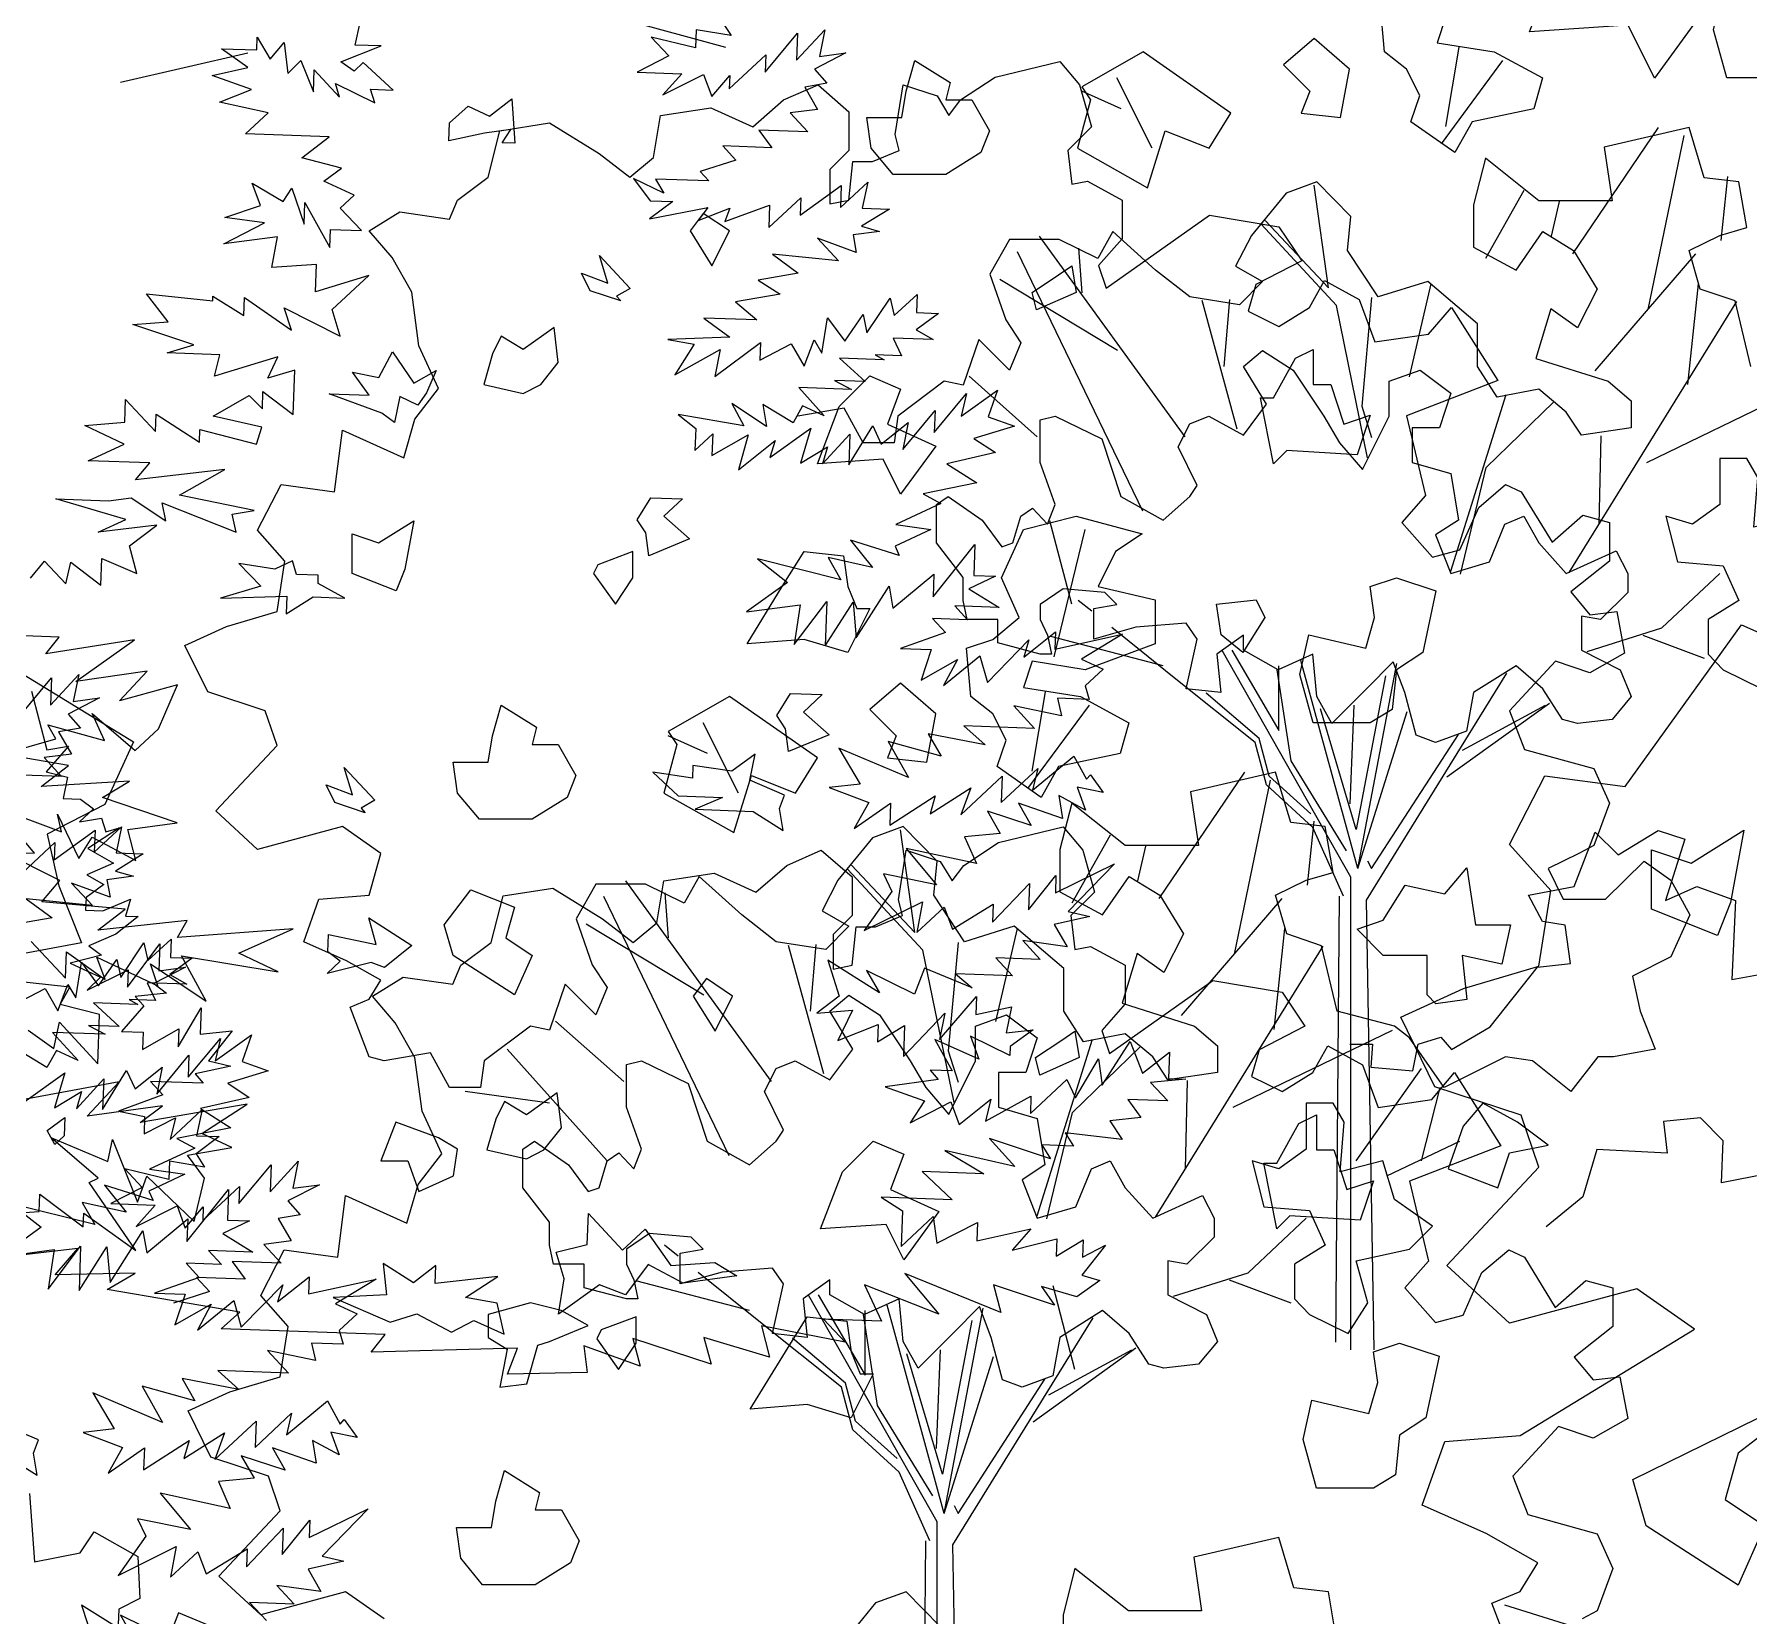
# Model space of a CAD drawing. Header units: inches. Extents: x 11.9 to 85.3, y 21.1 to 37.4.
# Drawn here: x 35.4691 to 35.9321, y 22.2944 to 22.7212 of the extents above; entities that cross this region are included whole.
import ezdxf

# ---------------------------------------------------------------- set-up
doc = ezdxf.new("R2010")
doc.units = ezdxf.units.IN
doc.header["$MEASUREMENT"] = 0
doc.layers.add('CAY', color=94, linetype='Continuous')
doc.layers.add('CAY-3', color=61, linetype='Continuous')

# ---------------------------------------------------------------- blocks, each defined once
blk = doc.blocks.new('A$C76451831')
at = {"layer": 'CAY'}
for p, q in [((1957.5, 1323.4), (2020, 1306.3)), ((1732.8, 1302.8), (1656.2, 1285.1)), ((5949.7, 1306.8), (5958.9, 1271.5)), ((5972.1, 1273.8), (5958.5, 1258.4)), ((5958.9, 1271.5), (5972.1, 1273.8)), ((5958.5, 1258.4), (5971.5, 1255.2)), ((5971.5, 1255.2), (5968.8, 1242.2)), ((5968.8, 1242.2), (5979.2, 1241.8)), ((5979.2, 1241.8), (5987.1, 1236.1)), ((5987.1, 1236.1), (5978.7, 1228.2)), ((5978.7, 1228.2), (5991.9, 1230.5)), ((5991.9, 1230.5), (5994.4, 1222.3)), ((6002.6, 1224.7), (5983.6, 1212.2)), ((5994.4, 1222.3), (6002.6, 1224.7)), ((5983.6, 1212.2), (5999.1, 1203.5)), ((5999.1, 1203.5), (5983, 1196.4)), ((5983, 1196.4), (5993.3, 1190.6)), ((5993.3, 1190.6), (5982.6, 1182.8)), ((5982.6, 1182.8), (5982.3, 1175.1)), ((5992.7, 1174.7), (6009.3, 1181.8)), ((6009.3, 1181.8), (6006.2, 1171.5)), ((5982.3, 1175.1), (5992.7, 1174.7)), ((6013.9, 1171.3), (6000.4, 1160.8)), ((6006.2, 1171.5), (6013.9, 1171.3)), ((6000.4, 1160.8), (5984.3, 1153.7)), ((5991.8, 1148), (5973, 1143.2)), ((5984.3, 1153.7), (5991.8, 1148)), ((6007.4, 1128.9), (6026.9, 1154.9)), ((6026.9, 1154.9), (6026.3, 1138.6)), ((5973, 1143.2), (5991.3, 1134.9)), ((5983.3, 1127), (6007.8, 1139.3)), ((5991.3, 1134.9), (5983.3, 1127)), ((6007.8, 1139.3), (6007.4, 1128.9)), ((6042.3, 1140.8), (6023.3, 1131)), ((6026.3, 1138.6), (6042.3, 1140.8)), ((6030.9, 1125.3), (6012.2, 1123.3)), ((6023.3, 1131), (6030.9, 1125.3)), ((6017.4, 1117.6), (6003.8, 1102.2)), ((6012.2, 1123.3), (6017.4, 1117.6)), ((6037.9, 1092.9), (6051.8, 1116.4)), ((6051.8, 1116.4), (6051.3, 1100.6)), ((6016.5, 1091.4), (6038.3, 1103.8)), ((6038.3, 1103.8), (6037.9, 1092.9)), ((6003.8, 1102.2), (6016.9, 1101.8)), ((6016.9, 1101.8), (6016.5, 1091.4)), ((6051.3, 1100.6), (6070.4, 1102.6)), ((6070.4, 1102.6), (6056.2, 1084.5)), ((6056.2, 1084.5), (6069.6, 1081.4)), ((6069.6, 1081.4), (6048.2, 1076.7)), ((6048.2, 1076.7), (6053, 1071.1)), ((6028.7, 1064.2), (6002.1, 1054.3)), ((6053, 1071.1), (6021.3, 1072.2)), ((6021.3, 1072.2), (6028.7, 1064.2)), ((6002.1, 1054.3), (6017.8, 1051)), ((6033.2, 1037.3), (6052.4, 1055.2)), ((6052.4, 1055.2), (6049.1, 1039.5)), ((6017.8, 1051), (6017.5, 1040.6)), ((6017.5, 1040.6), (6036.4, 1050.3)), ((6036.4, 1050.3), (6033.2, 1037.3)), ((6062.7, 1039), (6048.8, 1028.6)), ((6049.1, 1039.5), (6062.7, 1039)), ((2228.3, 971.5), (2215.1, 1021.6)), ((6032.8, 1024.2), (6032.4, 1013.3)), ((6053.9, 1020.7), (6032.8, 1024.2)), ((6048.8, 1028.6), (6053.9, 1020.7)), ((6074.5, 998.7), (6093.9, 1022)), ((6093.3, 1005.7), (6110.2, 1024.2)), ((6093.9, 1022), (6093.3, 1005.7)), ((6110.2, 1024.2), (6107, 1008)), ((2217.8, 939.8), (2236.3, 1016.3)), ((6005.9, 1019.7), (6016.3, 1008.4)), ((6032.4, 1013.3), (6005.9, 1019.7)), ((6016.3, 1008.4), (5997.4, 998.7)), ((6052.8, 988.6), (6074.8, 1009.1)), ((6074.8, 1009.1), (6074.5, 998.7)), ((6122.9, 1010.1), (6104, 1000.4)), ((6104, 1000.4), (6111.4, 992)), ((6107, 1008), (6122.9, 1010.1)), ((5997.4, 998.7), (6024.1, 997.7)), ((6024.1, 997.7), (6012.8, 985)), ((6012.8, 985), (6037.3, 997.3)), ((6037.3, 997.3), (6042.2, 983.9)), ((6042.2, 983.9), (6053.1, 996.7)), ((6053.1, 996.7), (6052.8, 988.6)), ((6111.4, 992), (6098.2, 989.7)), ((6098.2, 989.7), (6105.9, 976.3)), ((6105.9, 976.3), (6089.5, 974.1)), ((6089.5, 974.1), (6099.9, 962.9)), ((6070.5, 963.9), (6078.3, 953.2)), ((6099.9, 962.9), (6070.5, 963.9)), ((6078.3, 953.2), (6048.9, 954.2)), ((6048.9, 954.2), (6056.8, 945.8)), ((6056.8, 945.8), (6035.2, 938.9)), ((2204.6, 871.1), (2212.5, 918.7)), ((4704.6, 871.1), (4712.5, 918.7)), ((2201.9, 860.6), (2238.9, 910.7)), ((4701.9, 860.6), (4738.9, 910.7)), ((2027.8, 857.9), (2006.6, 900.2)), ((4527.8, 857.9), (4506.6, 900.2)), ((2009.3, 881.7), (1985.5, 892.2)), ((4509.3, 881.7), (4485.5, 892.2)), ((2281, 794.5), (2332.5, 870.4)), ((2491.6, 827), (2512.8, 868.3)), ((2512.8, 868.3), (2561.2, 861.8)), ((4781, 794.5), (4832.5, 870.4)), ((4850.9, 870.4), (4799.8, 858.6)), ((4860, 840.1), (4850.9, 870.4)), ((2326.2, 761), (2347.8, 865.6)), ((4799.8, 858.6), (4804.6, 826.3)), ((4826.2, 761), (4847.8, 865.6)), ((4728.3, 851.9), (4721.2, 824)), ((4760.5, 826.3), (4728.3, 851.9)), ((2134, 774), (2125.3, 835.7)), ((2370.1, 802.5), (2374.1, 840.9)), ((4626.9, 837.7), (4608.4, 831)), ((4634, 774), (4625.3, 835.7)), ((4647.3, 816.9), (4626.9, 837.7)), ((4880.8, 837.7), (4860, 840.1)), ((4870.1, 802.5), (4874.1, 840.9)), ((4885.5, 810.2), (4880.8, 837.7)), ((2228.6, 791.9), (2251.7, 832.8)), ((2268, 805.1), (2272.9, 825.9)), ((2516.4, 799.3), (2491.6, 827)), ((4608.4, 831), (4587.6, 805.5)), ((4728.6, 791.9), (4751.7, 832.8)), ((4804.6, 826.3), (4760.5, 826.3)), ((4768, 805.1), (4772.9, 825.9)), ((4645.4, 796.4), (4647.3, 816.9)), ((4721.2, 824), (4721.2, 798.4)), ((2047.7, 684.5), (1960.2, 805.1)), ((2138.7, 763.4), (2093.5, 812.2)), ((2095.8, 814.5), (2134, 774)), ((4547.7, 684.5), (4460.2, 805.1)), ((4504.2, 807.8), (4495.2, 791.7)), ((4529.8, 784.6), (4504.2, 807.8)), ((4587.6, 805.5), (4578.1, 787)), ((4638.7, 763.4), (4593.5, 812.2)), ((4595.8, 814.5), (4634, 774)), ((4746.8, 784.6), (4762.9, 807.8)), ((4762.9, 807.8), (4781.4, 796.4)), ((4850.9, 796.4), (4869.4, 805.5)), ((4869.4, 805.5), (4885.5, 810.2)), ((2022.3, 639.8), (1946.8, 795.6)), ((1985.8, 770.9), (1983.8, 797.9)), ((2294.3, 724.1), (2354.9, 794.5)), ((2509.3, 753.8), (2516.4, 799.3)), ((4442.1, 803.1), (4430.3, 782.3)), ((4472, 803.1), (4442.1, 803.1)), ((4522.3, 639.8), (4446.8, 795.6)), ((4495.2, 791.7), (4472, 803.1)), ((4485.8, 770.9), (4483.8, 797.9)), ((4663.8, 768.5), (4645.4, 796.4)), ((4721.2, 798.4), (4746.8, 784.6)), ((4781.4, 796.4), (4795.5, 773.2)), ((4794.3, 724.1), (4854.9, 794.5)), ((4857.6, 773.2), (4850.9, 796.4)), ((4550.6, 768.5), (4529.8, 784.6)), ((4578.1, 787), (4594.3, 777.9)), ((2007, 736.3), (1936.2, 779.1)), ((2182.7, 720.5), (2195.7, 776.4)), ((2350.1, 715.8), (2356.4, 776.4)), ((4430.3, 782.3), (4439.8, 754.7)), ((4507, 736.3), (4436.2, 779.1)), ((4594.3, 777.9), (4580.5, 763.8)), ((4693.7, 777.9), (4663.8, 768.5)), ((4682.7, 720.5), (4695.7, 776.4)), ((4723.6, 752.4), (4693.7, 777.9)), ((4850.1, 715.8), (4856.4, 776.4)), ((2079.1, 689), (2057.9, 766.3)), ((2071.1, 726.8), (2074.5, 766.9)), ((2157.5, 671.8), (2138.7, 763.4)), ((2159.9, 768.1), (2154, 702.8)), ((2278.7, 602.9), (2379.6, 765.8)), ((4580.5, 763.8), (4550.6, 768.5)), ((4579.1, 689), (4557.9, 766.3)), ((4571.1, 726.8), (4574.5, 766.9)), ((4657.5, 671.8), (4638.7, 763.4)), ((4659.9, 768.1), (4654, 702.8)), ((4778.7, 602.9), (4879.6, 765.8)), ((4795.5, 773.2), (4783.7, 750)), ((4878.5, 766.1), (4857.6, 773.2)), ((4887.9, 726.8), (4878.5, 766.1)), ((2463.9, 740.3), (2509.3, 753.8)), ((4439.8, 754.7), (4448.8, 741)), ((4767.6, 761.4), (4758.6, 731.5)), ((4783.7, 750), (4767.6, 761.4)), ((4423.7, 742.9), (4414.2, 715.4)), ((4430.3, 736.3), (4423.7, 742.9)), ((4723.6, 726.8), (4723.6, 752.4)), ((2426.2, 723.2), (2463.9, 740.3)), ((4442.1, 724.5), (4430.3, 736.3)), ((4448.8, 741), (4442.1, 724.5)), ((2446.8, 681.3), (2426.2, 723.2)), ((4735.4, 708.3), (4723.6, 726.8)), ((4758.6, 731.5), (4802.2, 717.8)), ((1958.8, 684.4), (1917.8, 720.8)), ((2325.4, 669), (2421.3, 715.4)), ((4402.8, 717.8), (4374.9, 696.9)), ((4414.2, 715.4), (4402.8, 717.8)), ((4458.8, 684.4), (4417.8, 720.8)), ((4760.5, 713.1), (4735.4, 708.3)), ((4777, 699.3), (4760.5, 713.1)), ((4802.2, 717.8), (4816, 706)), ((4825.4, 669), (4921.3, 715.4)), ((1948.8, 636.8), (1888.7, 704)), ((2154, 702.8), (2159.9, 684)), ((2207.6, 603.7), (2240.9, 709.9)), ((2228.7, 665.9), (2269.2, 705.2)), ((4342.7, 701.7), (4314.8, 696.9)), ((4354.1, 680.8), (4342.7, 701.7)), ((4654, 702.8), (4659.9, 684)), ((4707.6, 603.7), (4740.9, 709.9)), ((4728.7, 665.9), (4769.2, 705.2)), ((4816, 706), (4816, 689.9)), ((2399.3, 636.8), (2438.6, 692.2)), ((4374.9, 696.9), (4372.6, 680.8)), ((4786.1, 685.5), (4777, 699.3)), ((2296.7, 631.7), (2297.9, 685.1)), ((2438.6, 636.8), (2450, 680.8)), ((2498.7, 664.2), (2446.8, 681.3)), ((4372.6, 680.8), (4354.1, 680.8)), ((4816, 689.9), (4786.1, 685.5)), ((4796.7, 631.7), (4797.9, 685.1)), ((1914.2, 671.4), (1863.5, 678.5)), ((2213.4, 601.8), (2228.7, 665.9)), ((2509.3, 632.9), (2498.7, 664.2)), ((4713.4, 601.8), (4728.7, 665.9)), ((2417.8, 627.7), (2461.8, 648.6)), ((2334.4, 569.5), (2369.4, 602.2)), ((4834.4, 569.5), (4869.4, 602.2)), ((1991.5, 579.5), (1983.4, 586)), ((4491.5, 579.5), (4483.4, 586)), ((2041.2, 539.6), (2003.7, 569.7)), ((2289.6, 555.4), (2334.4, 569.5)), ((4541.2, 539.6), (4503.7, 569.7)), ((4789.6, 555.4), (4834.4, 569.5)), ((2034.5, 546.7), (1966.9, 564.4)), ((2323, 565.2), (2360, 551.4)), ((4534.5, 546.7), (4466.9, 564.4)), ((4823, 565.2), (4860, 551.4)), ((2147.3, 419.7), (2069.9, 556)), ((2075.8, 556.2), (2104.1, 507.8)), ((2104.1, 507.8), (2104.1, 546.7)), ((2151.6, 424.8), (2117.3, 549.9)), ((2151.6, 424.8), (2175, 548.1)), ((4647.3, 419.7), (4569.9, 556)), ((4575.8, 556.2), (4604.1, 507.8)), ((4604.1, 507.8), (4604.1, 546.7)), ((4651.6, 424.8), (4617.3, 549.9)), ((4651.6, 424.8), (4675, 548.1)), ((2089.9, 500.7), (2041.2, 539.6)), ((2102.9, 544.4), (2111.2, 489.7)), ((2168.2, 540.8), (2150.5, 448.4)), ((2156.8, 405.9), (2241.3, 542.4)), ((4589.9, 500.7), (4541.2, 539.6)), ((4602.9, 544.4), (4611.2, 489.7)), ((4668.2, 540.8), (4650.5, 448.4)), ((4656.8, 405.9), (4741.3, 542.4)), ((2092.3, 503.1), (2060.4, 530.2)), ((4592.3, 503.1), (4560.4, 530.2)), ((2150.5, 448.4), (2129.2, 520.8)), ((2146.9, 463.7), (2149.3, 523.1)), ((2151.6, 424.8), (2181.2, 519.2)), ((2205.1, 479.9), (2266.8, 524.3)), ((2214.5, 496), (2264.5, 523.1)), ((4650.5, 448.4), (4629.2, 520.8)), ((4646.9, 463.7), (4649.3, 523.1)), ((4651.6, 424.8), (4681.2, 519.2)), ((4705.1, 479.9), (4766.8, 524.3)), ((4714.5, 496), (4764.5, 523.1)), ((2159.9, 424.8), (2212.2, 505.4)), ((4659.9, 424.8), (4712.2, 505.4)), ((2096.6, 475.1), (2089.9, 500.7)), ((2098.2, 480.3), (2092.3, 503.1)), ((3915.1, 501.1), (3898, 463.3)), ((4596.6, 475.1), (4589.9, 500.7)), ((4598.2, 480.3), (4592.3, 503.1)), ((2111.2, 489.7), (2144.6, 435.4)), ((4611.2, 489.7), (4644.6, 435.4)), ((2124.5, 449.6), (2096.6, 475.1)), ((2123.3, 457.8), (2098.2, 480.3)), ((4624.5, 449.6), (4596.6, 475.1)), ((4623.3, 457.8), (4598.2, 480.3)), ((3898, 463.3), (3863.2, 445.6)), ((2143, 408.3), (2124.5, 449.6)), ((3863.2, 445.6), (3870.3, 414.4)), ((4643, 408.3), (4624.5, 449.6)), ((2157.5, 429.5), (2159.9, 424.8)), ((4657.5, 429.5), (4659.9, 424.8)), ((2147.3, 135.4), (2147.3, 419.7)), ((3870.3, 414.4), (3883.8, 380.2)), ((4647.3, 135.4), (4647.3, 419.7)), ((2138.3, 140.1), (2140.6, 408.3)), ((2161.5, 135.4), (2156.8, 405.9)), ((4638.3, 140.1), (4640.6, 408.3)), ((4661.5, 135.4), (4656.8, 405.9)), ((3883.8, 380.2), (3846.1, 373.1))]:
    blk.add_line(p, q, dxfattribs=at)
for points in [[(2523.5, 1367), (2551.2, 1394.7), (2578.9, 1382.8), (2567, 1351.1), (2610.6, 1331.3), (2578.9, 1287.8), (2563.1, 1319.5), (2503.7, 1315.5)], [(1914.2, 715.4), (1902.8, 717.8), (1874.9, 696.9), (1872.6, 680.8), (1854.1, 680.8), (1842.7, 701.7), (1814.8, 696.9), (1805.7, 699.3), (1794.3, 729.2), (1805.7, 733.9), (1812.8, 745.3), (1792, 757.1), (1766.4, 768.5), (1775.5, 794.1), (1805.7, 796.4), (1812.8, 821.6), (1789.6, 837.7), (1738.5, 824), (1713.4, 847.2), (1750.3, 886.5), (1743.2, 907.3), (1708.6, 918.7), (1694.9, 946.6), (1720, 958), (1750.3, 967.1), (1755, 997.4), (1738.5, 1015.9), (1752.7, 1043.4), (1784.9, 1039.1), (1789.6, 1076), (1826.6, 1059.5), (1833.2, 1082.7), (1847.4, 1101.2), (1835.6, 1126.7), (1831.3, 1159), (1819.5, 1179.8), (1805.7, 1196), (1824.2, 1207.4), (1854.1, 1203), (1858.8, 1214.4), (1877.3, 1228.2), (1884.3, 1256.1), (1914.2, 1260.8), (1944.1, 1242.4), (1962.6, 1228.2), (1976.7, 1240), (1981, 1265.2), (2011.3, 1269.9), (2036.5, 1258.5), (2054.9, 1274.6), (2075.8, 1283.7), (2094.3, 1267.5), (2094.3, 1244.3), (2082.9, 1232.9), (2082.9, 1212.1), (2094.3, 1214.4), (2096.6, 1237.6), (2108.4, 1237.6), (2124.5, 1244.3), (2122.2, 1253.8), (2126.9, 1283.7), (2147.3, 1277), (2154.4, 1265.2), (2161.5, 1274.6), (2182.3, 1288.4), (2221.2, 1297.8), (2233, 1283.7), (2240.1, 1258.5), (2225.9, 1244.3), (2228.3, 1223.9), (2237.7, 1225.8), (2258.6, 1214.4), (2258.6, 1191.2), (2244.4, 1175.1), (2249.1, 1161.4), (2311.2, 1205.4), (2352.9, 1198.3), (2366.7, 1177.9), (2339.1, 1163.7), (2334.4, 1147.6), (2352.9, 1138.5), (2371.4, 1149.9), (2380.4, 1166.1), (2401.2, 1154.7), (2410.7, 1129.1), (2442.9, 1133.8), (2456.7, 1149.9), (2484.6, 1105.9), (2429.6, 1084.7), (2441, 1036.7), (2426.8, 1020.6), (2445.3, 999.7), (2461.8, 1004.1), (2473.2, 1029.6), (2489.3, 1043.4), (2498.7, 1039.1), (2517.2, 1008.8), (2535.7, 1024.9), (2551.8, 1020.6), (2551.8, 997.4), (2528.6, 978.9), (2540, 965.1), (2556.1, 967.1), (2560.8, 941.9), (2540, 930.1), (2519.2, 937.2), (2491.7, 907.3), (2500.7, 884.1), (2542.4, 872.7), (2551.8, 851.9), (2542.4, 826.3), (2533.3, 821.6), (2514.8, 812.5), (2523.9, 794.1), (2549.4, 794.1), (2572.6, 816.9), (2588.7, 805.5), (2600.1, 784.6), (2588.7, 759.5), (2565.6, 747.7), (2570.3, 726.8), (2579.3, 704), (2554.2, 699.3), (2544.7, 699.3), (2528.6, 678.5), (2505.4, 696.9), (2489.3, 699.3), (2452.3, 680.8), (2431.5, 710.7), (2422.5, 717.8), (2387.9, 726.8), (2378.5, 766.1), (2357.6, 773.2), (2350.9, 796.4), (2369.4, 805.5), (2385.5, 810.2), (2380.8, 837.7), (2360, 840.1), (2350.9, 870.4), (2299.8, 858.6), (2304.6, 826.3), (2260.5, 826.3), (2228.3, 851.9), (2221.2, 824), (2221.2, 798.4), (2246.8, 784.6), (2262.9, 807.8), (2281.4, 796.4), (2295.5, 773.2), (2283.7, 750), (2267.6, 761.4), (2258.6, 731.5), (2302.2, 717.8), (2316, 706), (2316, 689.9), (2286.1, 685.5), (2277, 699.3), (2260.5, 713.1), (2235.4, 708.3), (2223.6, 726.8), (2223.6, 752.4), (2193.7, 777.9), (2163.8, 768.5), (2145.4, 796.4), (2147.3, 816.9), (2126.9, 837.7), (2108.4, 831), (2087.6, 805.5), (2078.1, 787), (2094.3, 777.9), (2080.5, 763.8), (2050.6, 768.5), (2029.8, 784.6), (2004.2, 807.8), (1995.2, 791.7), (1972, 803.1), (1942.1, 803.1), (1930.3, 782.3), (1939.8, 754.7), (1948.8, 741), (1942.1, 724.5), (1930.3, 736.3), (1923.7, 742.9)], [(2022.5, 1195.9), (2006.6, 1206.4), (1998.7, 1195.9), (2011.9, 1174.8)], [(2220.4, 1169.5), (2228.3, 1174.8), (2231, 1158.9), (2207.2, 1148.4), (2204.6, 1158.9)], [(1919.5, 1116.7), (1916.9, 1137.8), (1898.4, 1124.6), (1885.2, 1132.5), (1880, 1122), (1874.7, 1103.5), (1898.4, 1098.2), (1909, 1103.5)], [(2362.9, 1119.3), (2373.5, 1124.6), (2373.5, 1103.5), (2384.1, 1103.5), (2392, 1079.7), (2407.8, 1085), (2399.9, 1061.2), (2357.7, 1063.9), (2349.7, 1055.9), (2341.8, 1095.6), (2349.7, 1095.6)], [(2088.5, 1090.3), (2106.9, 1108.8), (2125.4, 1100.8), (2117.5, 1079.7), (2146.5, 1066.5), (2125.4, 1037.5), (2114.9, 1058.6), (2075.3, 1055.9)], [(1795.5, 989.9), (1795.5, 1013.7), (1811.3, 1008.4), (1832.5, 1021.6), (1827.2, 992.6), (1821.9, 979.4)], [(2209.9, 855.3), (2183.5, 873.8), (2188.8, 889.6), (2180.8, 905.5), (2167.6, 916), (2165, 945.1), (2180.8, 950.3), (2196.7, 963.5), (2186.1, 987.3), (2199.3, 1016.3), (2231, 1024.3), (2270.6, 1013.7), (2254.7, 1003.1), (2244.2, 982), (2278.5, 974.1), (2278.5, 947.7), (2257.4, 939.8), (2236.3, 931.9), (2204.6, 937.1), (2199.3, 921.3), (2233.6, 916), (2262.7, 900.2), (2257.4, 881.7), (2220.4, 873.8)], [(4709.9, 855.3), (4683.5, 873.8), (4688.8, 889.6), (4680.8, 905.5), (4667.6, 916), (4665, 945.1), (4680.8, 950.3), (4696.7, 963.5), (4686.1, 987.3), (4699.3, 1016.3), (4731, 1024.3), (4770.6, 1013.7), (4754.7, 1003.1), (4744.2, 982), (4778.5, 974.1), (4778.5, 947.7), (4757.4, 939.8), (4736.3, 931.9), (4704.6, 937.1), (4699.3, 921.3), (4733.6, 916), (4762.7, 900.2), (4757.4, 881.7), (4720.4, 873.8)], [(1943.3, 995.2), (1940.7, 989.9), (1953.9, 971.5), (1964.4, 987.3), (1964.4, 1003.1)], [(2054.1, 982), (2067.3, 1003.1), (2091.1, 1000.5), (2093.7, 982), (2099, 968.8), (2106.9, 968.8), (2093.7, 942.4), (2067.3, 950.3), (2033, 947.7)], [(2365.6, 929.2), (2370.9, 953), (2405.2, 945.1), (2410.4, 963.5), (2407.8, 982), (2423.6, 987.3), (2447.4, 979.4), (2439.5, 942.4), (2423.6, 931.9), (2421, 908.1), (2407.8, 900.2), (2373.5, 900.2)], [(4865.6, 929.2), (4870.9, 953), (4905.2, 945.1), (4910.4, 963.5), (4907.8, 982), (4923.6, 987.3), (4947.4, 979.4), (4939.5, 942.4), (4923.6, 931.9), (4921, 908.1), (4907.8, 900.2), (4873.5, 900.2)], [(2318.1, 953), (2315.4, 971.5), (2339.2, 974.1), (2344.5, 963.5), (2331.3, 942.4)], [(2141.2, 876.4), (2146.5, 905.5), (2125.4, 923.9), (2106.9, 908.1), (2122.8, 892.2), (2117.5, 879)], [(4641.2, 876.4), (4646.5, 905.5), (4625.4, 923.9), (4606.9, 908.1), (4622.8, 892.2), (4617.5, 879)], [(1903.7, 887), (1919.5, 887), (1930.1, 868.5), (1924.8, 855.3), (1903.7, 842.1), (1872, 842.1), (1858.8, 857.9), (1856.2, 876.4), (1877.3, 876.4), (1880, 892.2), (1885.2, 910.7), (1906.4, 897.5)], [(2062.1, 857.9), (2075.3, 879), (2022.5, 916), (1985.5, 894.9), (1990.8, 887), (1982.9, 857.9), (2025.1, 834.2), (2035.7, 868.5)], [(4403.7, 887), (4419.5, 887), (4430.1, 868.5), (4424.8, 855.3), (4403.7, 842.1), (4372, 842.1), (4358.8, 857.9), (4356.2, 876.4), (4377.3, 876.4), (4380, 892.2), (4385.2, 910.7), (4406.4, 897.5)], [(4562.1, 857.9), (4575.3, 879), (4522.5, 916), (4485.5, 894.9), (4490.8, 887), (4482.9, 857.9), (4525.1, 834.2), (4535.7, 868.5)], [(4144.6, 860.9), (4136.9, 861.2), (4142.2, 869.2), (4126.3, 867), (4104.8, 862.3), (4105.2, 873.2), (4116.4, 883.2), (4129.3, 877.3), (4142.8, 887.7)], [(2577.1, 788.1), (2577.1, 823.8), (2600.8, 815.8), (2632.5, 835.6), (2624.6, 792.1), (2616.7, 772.3)], [(2415.7, 781.4), (2428.9, 802.5), (2452.7, 797.2), (2465.9, 813), (2471.2, 778.7), (2492.3, 778.7), (2487, 755), (2463.2, 760.2), (2465.9, 733.8), (2447.4, 731.2), (2442.1, 736.5), (2442.1, 760.2), (2415.7, 760.2), (2399.9, 776.1)], [(1856.2, 760.2), (1850.9, 778.7), (1866.8, 799.8), (1893.2, 789.3), (1887.9, 770.8), (1903.7, 760.2), (1893.2, 736.5)], [(4208.2, 766.2), (4189.8, 772.3), (4184.7, 782.9), (4200.4, 776.9), (4195.5, 793.4), (4213.9, 773.7), (4205.6, 769)], [(1999.5, 590.8), (1974.4, 593.1), (1960.6, 583.7), (1960.6, 574.6), (1964.9, 565.2), (1967.3, 553.8), (1960.6, 553.8), (1935.1, 560.5), (1935.1, 574.6), (1916.6, 574.6), (1914.2, 586), (1914.2, 599.8), (1898.1, 620.6), (1898.1, 643.8), (1905.2, 648.6), (1925.6, 634.4), (1937.4, 618.3), (1944.1, 620.6), (1948.8, 636.8), (1955.9, 641.5), (1964.9, 632), (1969.6, 643.8), (1960.6, 669), (1960.6, 694.6), (1969.6, 696.9), (1997.6, 683.2), (2009, 648.6), (2034.5, 634.4), (2050.6, 648.6), (2054.9, 655.2), (2043.5, 678.5), (2050.6, 692.2), (2062, 696.9), (2082.9, 685.5), (2096.6, 704), (2082.9, 726.8), (2094.3, 736.3), (2112.7, 724.5), (2131.2, 696.9), (2140.6, 680.8), (2154.4, 664.7), (2170.5, 696.9), (2170.5, 717.8), (2189, 724.5), (2207.5, 710.7), (2200.8, 689.9), (2184.3, 689.9), (2184.3, 669), (2207.5, 662.3), (2212.2, 634.4), (2198.4, 625.4), (2207.5, 602.2), (2230.7, 609.2), (2240.1, 632), (2251.5, 636.8), (2260.5, 620.6), (2277, 602.2), (2306.9, 615.9), (2314, 602.2), (2314, 590.8), (2297.5, 574.6), (2286.1, 576.6), (2286.1, 556.2), (2309.3, 544.4), (2316, 528.2), (2304.6, 514.5), (2283.7, 512.1), (2274.7, 514.5), (2262.9, 533), (2246.8, 546.7), (2221.2, 530.6), (2216.9, 507.4), (2198.4, 500.7), (2186.6, 505), (2179.9, 530.6), (2172.9, 549.1), (2156.8, 533), (2135.9, 512.1), (2126.9, 528.2), (2124.5, 553.8), (2103.7, 544.4), (2082.9, 556.2), (2082.9, 565.2), (2066.7, 553.8), (2069.1, 530.6), (2048.3, 533), (2054.9, 562.8), (2048.3, 572.3), (2018, 569.9), (1992.8, 562.8), (1992.8, 581.3), (2006.6, 583.7)], [(4064.6, 698.7), (4032.9, 710.2), (4056.9, 709.4), (4046.9, 723.3), (4062.7, 720.1), (4070.9, 735.6), (4083.8, 716.6), (4097.3, 724.3), (4091.3, 710.9), (4086.1, 703.4), (4075.4, 708.7), (4072.1, 693)], [(4499.5, 590.8), (4474.4, 593.1), (4460.6, 583.7), (4460.6, 574.6), (4464.9, 565.2), (4467.3, 553.8), (4460.6, 553.8), (4435.1, 560.5), (4435.1, 574.6), (4416.6, 574.6), (4414.2, 586), (4414.2, 599.8), (4398.1, 620.6), (4398.1, 643.8), (4405.2, 648.6), (4425.6, 634.4), (4437.4, 618.3), (4444.1, 620.6), (4448.8, 636.8), (4455.9, 641.5), (4464.9, 632), (4469.6, 643.8), (4460.6, 669), (4460.6, 694.6), (4469.6, 696.9), (4497.6, 683.2), (4509, 648.6), (4534.5, 634.4), (4550.6, 648.6), (4554.9, 655.2), (4543.5, 678.5), (4550.6, 692.2), (4562, 696.9), (4582.9, 685.5), (4596.6, 704), (4582.9, 726.8), (4594.3, 736.3), (4612.7, 724.5), (4631.2, 696.9), (4640.6, 680.8), (4654.4, 664.7), (4670.5, 696.9), (4670.5, 717.8), (4689, 724.5), (4707.5, 710.7), (4700.8, 689.9), (4684.3, 689.9), (4684.3, 669), (4707.5, 662.3), (4712.2, 634.4), (4698.4, 625.4), (4707.5, 602.2), (4730.7, 609.2), (4740.1, 632), (4751.5, 636.8), (4760.5, 620.6), (4777, 602.2), (4806.9, 615.9), (4814, 602.2), (4814, 590.8), (4797.5, 574.6), (4786.1, 576.6), (4786.1, 556.2), (4809.3, 544.4), (4816, 528.2), (4804.6, 514.5), (4783.7, 512.1), (4774.7, 514.5), (4762.9, 533), (4746.8, 546.7), (4721.2, 530.6), (4716.9, 507.4), (4698.4, 500.7), (4686.6, 505), (4679.9, 530.6), (4672.9, 549.1), (4656.8, 533), (4635.9, 512.1), (4626.9, 528.2), (4624.5, 553.8), (4603.7, 544.4), (4582.9, 556.2), (4582.9, 565.2), (4566.7, 553.8), (4569.1, 530.6), (4548.3, 533), (4554.9, 562.8), (4548.3, 572.3), (4518, 569.9), (4492.8, 562.8), (4492.8, 581.3), (4506.6, 583.7)], [(2392.2, 660), (2385.5, 671.4), (2369.4, 671.4), (2369.4, 643.8), (2352.9, 632), (2336.8, 636.8), (2343.9, 609.2), (2371.4, 606.9), (2380.8, 586), (2362.3, 574.6), (2362.3, 553.8), (2371.4, 544.4), (2394.6, 533), (2406.4, 551.4), (2399.3, 576.6), (2431.5, 583.7), (2445.3, 597.4), (2422.5, 613.6), (2415.4, 636.8), (2389.8, 630.1)], [(2475.5, 671.4), (2463.7, 657.6), (2454.7, 632), (2484.6, 620.6), (2491.7, 641.5), (2514.8, 646.2), (2496.4, 660)], [(4892.2, 660), (4885.5, 671.4), (4869.4, 671.4), (4869.4, 643.8), (4852.9, 632), (4836.8, 636.8), (4843.9, 609.2), (4871.4, 606.9), (4880.8, 586), (4862.3, 574.6), (4862.3, 553.8), (4871.4, 544.4), (4894.6, 533), (4906.4, 551.4), (4899.3, 576.6), (4931.5, 583.7), (4945.3, 597.4), (4922.5, 613.6), (4915.4, 636.8), (4889.8, 630.1)], [(4223.4, 626.6), (4218.2, 634.5), (4226.4, 647.8), (4245.4, 647.1), (4234.2, 636.7), (4249.6, 623), (4225.2, 612.9)], [(4013.2, 601.7), (4010.8, 609.9), (4000.2, 604.8), (3978.6, 608.3), (3991.7, 594.7), (3967.4, 587.4), (4007.3, 588.7), (4006.9, 577.9), (4023.2, 588.2), (4042.2, 587.5), (4026.2, 596.2), (4026.3, 601.2)], [(4307.3, 508.9), (4302.2, 516.8), (4310.3, 530.1), (4329.4, 529.4), (4318.1, 518.9), (4333.5, 505.2), (4309.1, 495.2)], [(1603.8, 461), (1606.8, 469), (1585.8, 477.9), (1589, 493.7), (1575.1, 483.3), (1551.6, 486.8), (1551.4, 479.1), (1527.5, 482.7), (1542.8, 468.5), (1569.5, 467.6), (1553, 460.5), (1587.8, 459.2), (1606, 447.7)], [(4054.6, 458.4), (4036.2, 464.5), (4031.1, 475.1), (4046.8, 469.1), (4041.9, 485.6), (4060.3, 465.9), (4052, 461.2)], [(4303.8, 461), (4306.8, 469), (4285.8, 477.9), (4289, 493.7), (4275.1, 483.3), (4251.6, 486.8), (4251.4, 479.1), (4227.5, 482.7), (4242.8, 468.5), (4269.5, 467.6), (4253, 460.5), (4287.8, 459.2), (4306, 447.7)], [(4032, 374.8), (4032.4, 385.2), (4061.2, 379.2), (4056.8, 395.2), (4082.5, 378.5), (4066.1, 365.4), (4058.1, 368.4), (4031.6, 361.7), (4039.5, 369.1)], [(4174.2, 178.1), (4169.4, 194.1), (4188.1, 198.9), (4188.8, 217.4), (4209.3, 195.4), (4222.9, 208.1), (4238.4, 186.2), (4264.8, 188), (4278.1, 179.9), (4245.8, 175.6), (4224.8, 186.7), (4211.1, 168.6), (4195.4, 174.6), (4170.8, 156.9)], [(4138.2, 144.9), (4133.9, 163.6), (4114.9, 167), (4134.4, 179.5), (4096.7, 175.3), (4097, 186.2), (4083.5, 175.8), (4065.4, 187.3), (4067.4, 168.6), (4035.2, 167), (4069.6, 152.2), (4085.6, 157.1), (4106.5, 146), (4119.9, 153.2)]]:
    blk.add_lwpolyline(points, close=True, dxfattribs=at)
for points in [[(1595.2, 903.7), (1614.6, 927.1), (1614, 910.8), (1631, 929.2), (1627.7, 913), (1643.6, 915.2), (1624.7, 905.4), (1632.1, 897), (1618.9, 894.7), (1626.6, 881.3), (1610.2, 879.2), (1620.7, 867.9), (1591.3, 868.9)], [(1597.4, 810.2), (1616.6, 828.2), (1616.2, 817.7), (1640.9, 835.5), (1640.4, 822.3), (1656.8, 837.6), (1653.5, 821.9), (1669.8, 821.3), (1653.1, 811), (1663.9, 807.9), (1648, 805.8), (1649.9, 795.3), (1626.6, 803.8), (1639.3, 790.2), (1599.5, 794.3), (1615, 782.9), (1590.8, 778.7)], [(1591.9, 730.6), (1610.8, 740.4), (1618.5, 727), (1624.5, 742.7), (1629.2, 734.8), (1632.6, 756), (1643, 742), (1654, 757.9), (1656.3, 747), (1670.2, 767.8), (1672.6, 757.3), (1686.6, 770), (1686.2, 759.1), (1699.3, 758.6), (1685.9, 748.7), (1696.1, 742.9), (1672.1, 743.7), (1677.2, 733.1), (1661.3, 733.7), (1666.6, 730.8), (1639.9, 731.7), (1655.3, 717.6), (1636.8, 718.2), (1647, 712.9), (1615.3, 714), (1630.6, 697.1), (1617.6, 703), (1611.9, 692.8), (1593.7, 703.8)], [(1598, 672), (1622.6, 689.7), (1616.4, 668.6), (1632.6, 678.5), (1629.6, 668.1), (1646.1, 686.1), (1645.4, 667.6), (1659.8, 691.1), (1664.9, 680), (1681.2, 693.1), (1677.9, 676.9), (1697.3, 700.2), (1696.8, 687.1), (1716.2, 710.4), (1713, 696.9), (1734.9, 712.5), (1729.3, 696.4), (1745, 690.8), (1720.7, 683.5), (1733.6, 674.9), (1704.3, 668.2), (1722.5, 656.7), (1690.1, 650.1), (1700.8, 644.3), (1673.6, 631.7), (1694.8, 628.7), (1673.2, 618.6), (1675.7, 613), (1646.5, 622.2), (1659.6, 605.9), (1633, 611.8), (1640.7, 598.4), (1590.4, 611), (1608.5, 596.8), (1583.9, 579.1), (1616.2, 583.4), (1612.6, 559.5), (1632.1, 585.5), (1631.2, 558.8), (1648, 585), (1649.9, 563.6), (1669.6, 594.7), (1671.9, 581.4), (1696.6, 601.9), (1696.1, 588.3), (1721.2, 619.6), (1720.6, 601), (1733.7, 600.6), (1717.6, 593), (1735.8, 581.9), (1709.1, 582.8), (1716.9, 574.4), (1695.7, 575.2), (1703.5, 566.7), (1676.5, 557.2), (1695, 556.6), (1688.9, 538.2), (1710.7, 550.6), (1702.4, 535), (1724.3, 552.8), (1728.8, 536.8), (1753.7, 562.3), (1750.6, 551.9), (1769.7, 567.1), (1769.3, 556.7), (1810, 565.7), (1785.4, 550.7), (1798.4, 544.8), (1787.6, 534.8), (1790, 526.5), (1771, 527.2), (1773.4, 516.7), (1744.6, 522.7), (1757.2, 509.1), (1714.7, 510.6), (1727.4, 499.2), (1693.2, 505.9), (1700.9, 492.5), (1669.1, 501.3), (1681.4, 479.5), (1639.5, 497.3), (1652.3, 475.6), (1633.6, 473.5), (1657.4, 464.5), (1648.7, 449), (1670.5, 464.1), (1670, 450.9), (1697.4, 468.6), (1694.3, 457.8), (1718.8, 473.3), (1712.8, 457.1), (1737.7, 480.3), (1737.1, 464.5), (1759.1, 485), (1755.9, 472), (1780.7, 492.4), (1788.3, 478.5), (1790.7, 481.2), (1798.5, 470.5), (1782.7, 473.7), (1787.7, 460), (1771.7, 468.7), (1773.9, 455), (1747.5, 464.1), (1755.2, 450.7), (1728.8, 459.3), (1736.5, 445.9), (1715.1, 443.9), (1722.2, 427.8), (1680, 437), (1698.2, 415), (1666.3, 421.6), (1671.3, 411), (1654.7, 387.5), (1689.7, 404.9), (1686.3, 386.4), (1702.7, 401.7), (1707.7, 388.4), (1732.3, 403.4), (1731.9, 392.6), (1754, 415.8), (1753.4, 400), (1770, 420.7), (1769.7, 410.3), (1805.2, 427.6), (1777.4, 399.1), (1790.4, 396), (1769, 391.3), (1776.7, 377.8), (1750.1, 381.5), (1760.6, 370.2), (1733.8, 371.2), (1743.9, 360.4)], [(1719.6, 353.1), (1691, 365), (1685, 349.3), (1656.1, 363.5), (1663.8, 350.1), (1632.7, 369.7), (1639.7, 348.2)], [(3805.3, 215), (3858.5, 218.6), (3858.8, 229), (3884.9, 209.5), (3885.2, 217.6), (3916.5, 195.2), (3888.5, 236.1), (3894, 238.6), (3865.5, 263.2), (3899.8, 248.8), (3902.6, 261.9), (3917.6, 224.2), (3923.1, 239.9), (3951.6, 212.6), (3957.9, 238.7), (3947.6, 252.6), (3974.4, 257.1), (3956.2, 265.5), (3983.5, 283.1), (3919.2, 272.2), (3932.7, 282.1), (3887.2, 276), (3906.5, 296.7), (3844.9, 285.2)], [(3851.8, 327.6), (3867.3, 316.6), (3870.6, 332.4), (3893.7, 307.5), (3894.8, 337), (3871, 343.2), (3876.8, 353.5), (3842, 357.4)], [(3853.7, 381), (3874.2, 359), (3874.8, 374.8), (3898.2, 358.2), (3893.2, 371.5), (3929.8, 354.3), (3925.3, 367.6), (3958.9, 345.2), (3944, 372.4), (4002.2, 362.7), (3978.5, 373.9), (4011.2, 388.7), (3941.7, 383.4), (3947.5, 393.6), (3893.8, 387.8), (3910.1, 400.4), (3860, 404.8), (3870.8, 417.6), (3837, 434.6), (3855.6, 434), (3832.5, 461.5), (3871.9, 447), (3869.5, 457.5), (3882.2, 430.8), (3890.3, 443.7), (3916.6, 429.6), (3911.8, 448.3), (3941.4, 452.3), (3896.6, 467.5), (3912.8, 477.3), (3859.7, 474.2), (3876, 486.8), (3836.3, 493.6), (3868.4, 502.9), (3863.7, 511.2), (3897.8, 501.9), (3890.2, 518), (3916.2, 495.8), (3930.2, 508.9), (3941.6, 535.3), (3906.8, 525.6), (3923.3, 543.6), (3880.5, 537.4), (3915.8, 562.4), (3862.5, 553.9), (3870.5, 564), (3833.4, 565.3)], [(3853.2, 599.5), (3861.7, 609.7), (3874.4, 596.1), (3877.5, 609.1), (3895.6, 595.3), (3896.2, 611.2), (3917.2, 602.3), (3912.8, 618.8), (3929.1, 631.3), (3894, 627.1), (3910.6, 634.7), (3868.4, 647.1), (3900.1, 646), (3913.8, 647.7), (3934.6, 633.9), (3932.3, 644.8), (3976.9, 627), (3974.6, 637.9), (3987.8, 640.2), (3942.8, 649.4), (3970.1, 664.8), (3916.4, 658.5), (3924.9, 668.7), (3887.8, 670), (3909.5, 680.1), (3885.8, 691.3), (3909.9, 693.2), (3910.4, 706.8), (3928.3, 687.6), (3928.7, 698), (3954.8, 681.2), (3955.1, 688.9), (3989.2, 680), (3992.3, 690.3), (3963.1, 696.8), (3984.8, 709.2), (3992.7, 701.2), (3993, 711.6), (4011.1, 697.8), (4012.1, 724.6), (3996, 719.7), (4001.9, 732.6), (3963.9, 720.8), (3967.1, 733.8), (3935.4, 734.9), (3951.4, 739.8), (3914.7, 752), (3936, 753.5), (3923, 770.3), (3962.8, 766.2), (3962.9, 768.9), (3981.5, 757.4), (3981.9, 768.2), (4010.2, 748.6), (4005.7, 761.9), (4039.5, 744.9), (4034.6, 760.9), (4056.7, 781.5), (4024.6, 771.7), (4025.2, 788), (3998.4, 786.2), (4001.7, 804.7), (3969.4, 800.4), (3993.9, 813.1), (3970, 816.2), (3991.5, 823.6), (3986.5, 837), (4005.2, 825.9), (4010.4, 833.9), (4017.9, 812.3), (4018.3, 825.4), (4033.2, 798.2), (4033.6, 809), (4052.2, 808.4), (4039.5, 822), (4047.9, 829.8), (4029.6, 838.2), (4040.3, 846), (4016.5, 852.2), (4032.8, 864.8), (3982.6, 866.6), (3996.2, 879.2), (3966.9, 885.7), (3986.2, 893.2), (3962.5, 901.7), (3984, 906.4), (3968.1, 917.8), (3989.3, 917.1), (3989.6, 924.8), (3997.3, 911.4), (4005.8, 921.5), (4007.9, 902.9), (4015.9, 910.7), (4023.4, 891.9), (4023.8, 905), (4039.1, 888.6), (4036.7, 896.9), (4060.3, 885.2), (4057.8, 893.4), (4071.4, 892.9), (4053.4, 909.4), (4047.8, 904.2), (4039.8, 909.9), (4064.2, 919.5), (4048.4, 920), (4051.5, 933.5)], [(4269.5, 933.6), (4274.7, 925.7), (4253.5, 929.2), (4253.1, 918.3), (4226.6, 924.7), (4237.1, 913.4), (4218.2, 903.7), (4244.9, 902.7), (4233.5, 890), (4258, 902.3), (4263, 889), (4273.8, 901.7), (4273.5, 893.6), (4295.6, 914.1), (4295.2, 903.7), (4314.6, 927.1), (4314, 910.8), (4331, 929.2), (4327.7, 913), (4343.6, 915.2), (4324.7, 905.4), (4332.1, 897), (4318.9, 894.7), (4326.6, 881.3), (4310.2, 879.2), (4320.7, 867.9), (4291.3, 868.9), (4299.1, 858.2), (4269.6, 859.3), (4277.5, 850.8), (4256, 843.9), (4261.2, 838.3), (4229.1, 839.4), (4234.2, 831), (4215.9, 839.8), (4225.9, 826.3), (4239.5, 825.9), (4225.5, 815.5), (4260.6, 822.4), (4254.9, 814.4), (4273.8, 821.9), (4270.8, 813.9), (4297.8, 823.8), (4297.4, 810.2), (4316.6, 828.2), (4316.2, 817.7), (4340.9, 835.5), (4340.4, 822.3), (4356.8, 837.6), (4353.5, 821.9), (4369.8, 821.3), (4353.1, 811), (4363.9, 807.9), (4348, 805.8), (4349.9, 795.3), (4326.6, 803.8), (4339.3, 790.2), (4299.5, 794.3), (4315, 782.9), (4290.8, 778.7), (4304.1, 770.1), (4277.2, 765.6), (4290, 754.7), (4258.3, 755.8), (4273.8, 744.4), (4236.6, 743), (4252.3, 740.2), (4240.8, 721.6), (4268.1, 736.9), (4264.8, 720.7), (4292.2, 741.1), (4291.9, 730.6), (4310.8, 740.4), (4318.5, 727), (4324.5, 742.7), (4329.2, 734.8), (4332.6, 756), (4343, 742), (4354, 757.9), (4356.3, 747), (4370.2, 767.8), (4372.6, 757.3), (4386.6, 770), (4386.2, 759.1), (4399.3, 758.6), (4385.9, 748.7), (4396.1, 742.9), (4372.1, 743.7), (4377.2, 733.1), (4361.3, 733.7), (4366.6, 730.8), (4339.9, 731.7), (4355.3, 717.6), (4336.8, 718.2), (4347, 712.9), (4315.3, 714), (4330.6, 697.1), (4317.6, 703), (4311.9, 692.8), (4293.7, 703.8), (4295.9, 690.6), (4275.1, 704.5), (4282.3, 691.1), (4242.7, 697.9), (4253.3, 689.4), (4252.8, 676.3), (4263.6, 686.3), (4263.1, 673.2), (4284.9, 685.6), (4279.1, 664.5), (4301.1, 682.3), (4298, 672), (4322.6, 689.7), (4316.4, 668.6), (4332.6, 678.5), (4329.6, 668.1), (4346.1, 686.1), (4345.4, 667.6), (4359.8, 691.1), (4364.9, 680), (4381.2, 693.1), (4377.9, 676.9), (4397.3, 700.2), (4396.8, 687.1), (4416.2, 710.4), (4413, 696.9), (4434.9, 712.5), (4429.3, 696.4), (4445, 690.8), (4420.7, 683.5), (4433.6, 674.9), (4404.3, 668.2), (4422.5, 656.7), (4390.1, 650.1), (4400.8, 644.3), (4373.6, 631.7), (4394.8, 628.7), (4373.2, 618.6), (4375.7, 613), (4346.5, 622.2), (4359.6, 605.9), (4333, 611.8), (4340.7, 598.4), (4290.4, 611), (4308.5, 596.8), (4283.9, 579.1), (4316.2, 583.4), (4312.6, 559.5), (4332.1, 585.5), (4331.2, 558.8), (4348, 585), (4349.9, 563.6), (4369.6, 594.7), (4371.9, 581.4), (4396.6, 601.9), (4396.1, 588.3), (4421.2, 619.6), (4420.6, 601), (4433.7, 600.6), (4417.6, 593), (4435.8, 581.9), (4409.1, 582.8), (4416.9, 574.4), (4395.7, 575.2), (4403.5, 566.7), (4376.5, 557.2), (4395, 556.6), (4388.9, 538.2), (4410.7, 550.6), (4402.4, 535), (4424.3, 552.8), (4428.8, 536.8), (4453.7, 562.3), (4450.6, 551.9), (4469.7, 567.1), (4469.3, 556.7), (4510, 565.7), (4485.4, 550.7), (4498.4, 544.8), (4487.6, 534.8), (4490, 526.5), (4471, 527.2), (4473.4, 516.7), (4444.6, 522.7), (4457.2, 509.1), (4414.7, 510.6), (4427.4, 499.2), (4393.2, 505.9), (4400.9, 492.5), (4369.1, 501.3), (4381.4, 479.5), (4339.5, 497.3), (4352.3, 475.6), (4333.6, 473.5), (4357.4, 464.5), (4348.7, 449), (4370.5, 464.1), (4370, 450.9), (4397.4, 468.6), (4394.3, 457.8), (4418.8, 473.3), (4412.8, 457.1), (4437.7, 480.3), (4437.1, 464.5), (4459.1, 485), (4455.9, 472), (4480.7, 492.4), (4488.3, 478.5), (4490.7, 481.2), (4498.5, 470.5), (4482.7, 473.7), (4487.7, 460), (4471.7, 468.7), (4473.9, 455), (4447.5, 464.1), (4455.2, 450.7), (4428.8, 459.3), (4436.5, 445.9), (4415.1, 443.9), (4422.2, 427.8), (4380, 437), (4398.2, 415), (4366.3, 421.6), (4371.3, 411), (4354.7, 387.5), (4389.7, 404.9), (4386.3, 386.4), (4402.7, 401.7), (4407.7, 388.4), (4432.3, 403.4), (4431.9, 392.6), (4454, 415.8), (4453.4, 400), (4470, 420.7), (4469.7, 410.3), (4505.2, 427.6), (4477.4, 399.1), (4490.4, 396), (4469, 391.3), (4476.7, 377.8), (4450.1, 381.5), (4460.6, 370.2), (4433.8, 371.2), (4443.9, 360.4), (4409.5, 361.6), (4419.6, 353.1), (4391, 365), (4385, 349.3), (4356.1, 363.5), (4363.8, 350.1), (4332.7, 369.7), (4339.7, 348.2), (4326.2, 337.8), (4347.6, 339.7), (4338.8, 321.5), (4363.1, 331), (4362.7, 320.6), (4379, 330.5), (4378.3, 311.9), (4403.2, 337.8), (4400, 322), (4422.2, 348), (4421.8, 337.1), (4443.2, 341.8), (4440, 326.1), (4456.3, 327.8), (4442.4, 317.8), (4442.2, 312.4), (4418.6, 324.1), (4423.6, 310.3), (4397.2, 322.1), (4407.5, 303.2), (4394.3, 303.7), (4399.1, 298), (4367.2, 293.7), (4391, 285.2), (4382.3, 271.9), (4406.8, 284.6), (4411.8, 270.9), (4430.9, 286.1), (4427.7, 273), (4455, 287.9), (4454.6, 277.5), (4476.6, 298.1), (4481.7, 287), (4495.6, 310.5), (4497.8, 294.6), (4514.6, 320.8), (4522.1, 301.9), (4538.4, 314.5), (4537.8, 298.6), (4548.2, 298.3), (4526.8, 296.3), (4537.3, 285.1), (4513.3, 285.9), (4521.1, 275.2), (4502.5, 273.1), (4509.8, 262), (4475.5, 265.9), (4480.6, 258), (4461.6, 258.7), (4466.8, 250.4), (4430.1, 262.5), (4445.3, 245.7), (4403.1, 255.3), (4426.6, 241.3), (4389.5, 242.6), (4407.5, 225.7), (4364.9, 227.2), (4377.8, 219), (4377, 197.7), (4396.2, 215.6), (4398.4, 199.7), (4422.9, 212), (4422.5, 201.1), (4454.9, 208.2), (4443.6, 195.4), (4470.5, 202.2), (4470.2, 191.8), (4486.4, 201.6), (4486, 191.2), (4499.9, 198.4), (4485.6, 180.3), (4496.4, 177.2), (4482.5, 167.3), (4461.4, 173.5), (4469.1, 162.3), (4432.4, 174.5), (4436.8, 158), (4379.2, 181.3), (4399.6, 157), (4354.9, 174.5), (4365, 152.8), (4330.2, 154), (4343.3, 140), (4292.9, 149.9), (4297.7, 131.1), (4258.2, 142.9), (4262.6, 126.9), (4215.6, 142.2), (4220, 125.7), (4186, 137.8), (4188.1, 121.8), (4140.1, 120.8), (4146.1, 136.4), (4058.1, 134.1), (4066.6, 144.6), (3967.9, 148.1), (3979.1, 158.1), (3899.4, 171.8), (3916.1, 181.6), (3868, 180.6), (3881.7, 196.4), (3828.5, 190.1)], [(5963.8, 1034.3), (5959.1, 1042.6), (5969.8, 1050.4), (5969.4, 1039.5), (5963.8, 1034.3)]]:
    blk.add_lwpolyline(points, dxfattribs=at)
at = {"layer": 'CAY-3'}
for p, q in [((2561.2, 861.8), (2631.1, 959.1)), ((2631.1, 959.1), (2686.6, 934.3)), ((6577.4, 899), (6564.2, 949.2)), ((2453.9, 573.9), (2509.3, 632.9)), ((2491.6, 539.1), (2453.9, 573.9)), ((2568.3, 559.8), (2491.6, 539.1)), ((2603, 535.6), (2568.3, 559.8)), ((3829.8, 553.3), (3915.1, 501.1)), ((2498.1, 471.6), (2603, 535.6)), ((2439.1, 429.8), (2452.7, 468.1)), ((2452.7, 468.1), (2498.1, 471.6)), ((2477.5, 412.7), (2439.1, 429.8)), ((2508.7, 395), (2477.5, 412.7)), ((2498.1, 377.9), (2508.7, 395)), ((2481, 370.8), (2498.1, 377.9)), ((2498.1, 326), (2481, 370.8)), ((2488.6, 369.9), (2554, 349.3))]:
    blk.add_line(p, q, dxfattribs=at)
for points in [[(6161.9, 749.1), (6138.7, 765.3), (6087.6, 751.5), (6062.4, 774.7), (6099.4, 814), (6092.3, 834.9), (6057.7, 846.3), (6043.9, 874.2), (6069.1, 885.6), (6099.4, 894.6), (6104.1, 924.9), (6087.6, 943.4), (6101.7, 970.9), (6134, 966.6), (6138.7, 1003.6), (6175.6, 987), (6182.3, 1010.2), (6196.5, 1028.7), (6184.7, 1054.3), (6180.3, 1086.5), (6168.5, 1107.4), (6154.8, 1123.5), (6173.3, 1134.9), (6203.1, 1130.6), (6207.9, 1142), (6226.3, 1155.7), (6233.4, 1183.7), (6263.3, 1188.4), (6293.2, 1169.9), (6311.6, 1155.7), (6325.8, 1167.5), (6330.1, 1192.7), (6360.4, 1197.4), (6385.5, 1186), (6404, 1202.1), (6424.8, 1211.2), (6443.3, 1195.1), (6443.3, 1171.9), (6431.9, 1160.5), (6431.9, 1139.6), (6443.3, 1142), (6445.7, 1165.2), (6457.5, 1165.2), (6473.6, 1171.9), (6471.2, 1181.3), (6475.9, 1211.2), (6496.4, 1204.5), (6503.5, 1192.7), (6510.5, 1202.1), (6531.4, 1215.9), (6570.3, 1225.3), (6582.1, 1211.2), (6589.1, 1186), (6575, 1171.9), (6577.4, 1151.4), (6586.8, 1153.4), (6607.6, 1142), (6607.6, 1118.8), (6593.5, 1102.7), (6598.2, 1088.9), (6660.3, 1132.9), (6702, 1125.9), (6715.7, 1105.4), (6688.2, 1091.2), (6683.5, 1075.1), (6702, 1066.1), (6720.4, 1077.5), (6729.5, 1093.6), (6750.3, 1082.2), (6759.7, 1056.6), (6792, 1061.4), (6805.7, 1077.5), (6833.6, 1033.4), (6778.6, 1012.2), (6790, 964.2), (6775.9, 948.1), (6794.3, 927.3), (6810.8, 931.6), (6822.2, 957.2), (6838.4, 970.9), (6847.8, 966.6), (6866.3, 936.3), (6884.7, 952.4), (6900.9, 948.1), (6900.9, 924.9), (6877.7, 906.4), (6889.1, 892.7), (6905.2, 894.6), (6909.9, 869.5), (6889.1, 857.7), (6868.2, 864.7), (6840.7, 834.9), (6849.8, 811.7), (6891.4, 800.2), (6900.9, 779.4), (6891.4, 753.8), (6882.4, 749.1)], [(6734.6, 737.7), (6729.9, 765.3), (6709, 767.6), (6700, 797.9), (6648.9, 786.1), (6653.6, 753.8), (6609.6, 753.8), (6577.4, 779.4), (6570.3, 751.5), (6570.3, 725.9)], [(6496.4, 744.4), (6475.9, 765.3), (6457.5, 758.6), (6436.6, 733)], [(5948.5, 824.5), (5951.6, 783.4), (5979, 788.7), (5987.5, 801.3), (6013.8, 786.5), (6014.9, 761.2), (6002.2, 754.9), (6001.2, 731.7)], [(4646.7, 319.2), (4660.4, 319.2), (4659.4, 305.5), (4684.7, 303.3), (4687.9, 319.2), (4701.6, 323.4), (4707.9, 316), (4731.1, 329.7), (4759.6, 365.6), (4779.6, 367.7), (4776.4, 390.9), (4762.7, 393), (4754.3, 408.8), (4781.7, 414.1), (4794.4, 446.8), (4808.1, 433.1), (4832.3, 447.8), (4848.2, 442.6), (4836.6, 405.7), (4855.5, 414.1), (4878.8, 405.7), (4876.6, 358.2), (4929.4, 367.7)], [(4908.3, 243.2), (4870.3, 235.8), (4871.4, 261.2), (4857.7, 274.9), (4835.5, 272.8), (4837.6, 253.8), (4795.4, 255.9), (4787, 227.4), (4764.8, 209.5)]]:
    blk.add_lwpolyline(points, dxfattribs=at)
for points in [[(6371.5, 1123.4), (6355.7, 1134), (6347.8, 1123.4), (6361, 1102.3)], [(6569.5, 1097), (6577.4, 1102.3), (6580, 1086.5), (6556.3, 1075.9), (6553.6, 1086.5)], [(6268.6, 1044.2), (6266, 1065.3), (6247.5, 1052.1), (6234.3, 1060.1), (6229, 1049.5), (6223.7, 1031), (6247.5, 1025.7), (6258, 1031)], [(6712, 1046.9), (6722.6, 1052.1), (6722.6, 1031), (6733.1, 1031), (6741, 1007.2), (6756.9, 1012.5), (6748.9, 988.8), (6706.7, 991.4), (6698.8, 983.5), (6690.9, 1023.1), (6698.8, 1023.1)], [(6437.5, 1017.8), (6456, 1036.3), (6474.5, 1028.4), (6466.5, 1007.2), (6495.6, 994), (6474.5, 965), (6463.9, 986.1), (6424.3, 983.5)], [(6292.4, 922.8), (6289.7, 917.5), (6302.9, 899), (6313.5, 914.8), (6313.5, 930.7)], [(6403.2, 909.6), (6416.4, 930.7), (6440.2, 928), (6442.8, 909.6), (6448.1, 896.4), (6456, 896.4), (6442.8, 870), (6416.4, 877.9), (6382.1, 875.2)], [(6714.6, 856.8), (6719.9, 880.5), (6754.2, 872.6), (6759.5, 891.1), (6756.9, 909.6), (6772.7, 914.8), (6796.5, 906.9), (6788.5, 870), (6772.7, 859.4), (6770.1, 835.6), (6756.9, 827.7), (6722.6, 827.7)], [(6252.8, 814.5), (6268.6, 814.5), (6279.2, 796), (6273.9, 782.8), (6252.8, 769.6), (6221.1, 769.6), (6207.9, 785.5), (6205.3, 803.9), (6226.4, 803.9), (6229, 819.8), (6234.3, 838.3), (6255.4, 825.1)], [(1847.4, 650.5), (1821.8, 660), (1812.8, 636.8), (1828.9, 636.8), (1835.6, 618.3), (1856.4, 627.7), (1858.8, 643.8)], [(1921.3, 546.7), (1902.8, 551.4), (1877.3, 544.4), (1877.3, 530.6), (1888.7, 523.5), (1884.3, 500.7), (1900.5, 502.7), (1907.1, 525.9), (1914.2, 528.2), (1937.4, 537.7)], [(2573.8, 417.4), (2565.9, 445.1), (2684, 503), (2629.2, 460.9), (2621.3, 433.2), (2645.1, 417.4), (2629.2, 381.7)]]:
    blk.add_lwpolyline(points, close=True, dxfattribs=at)

msp = doc.modelspace()

# ---------------------------------------------------------------- block references
at = {"layer": 'CAY', "xscale": 0.0004489089019145984, "yscale": 0.0004489089019145984, "zscale": 0.0004489089019145984}
for p in [(33.73839, 22.30535), (34.74897, 22.13133), (32.7975, 21.9573)]:
    msp.add_blockref('A$C76451831', p, dxfattribs=at)

doc.saveas('drawing.dxf')
